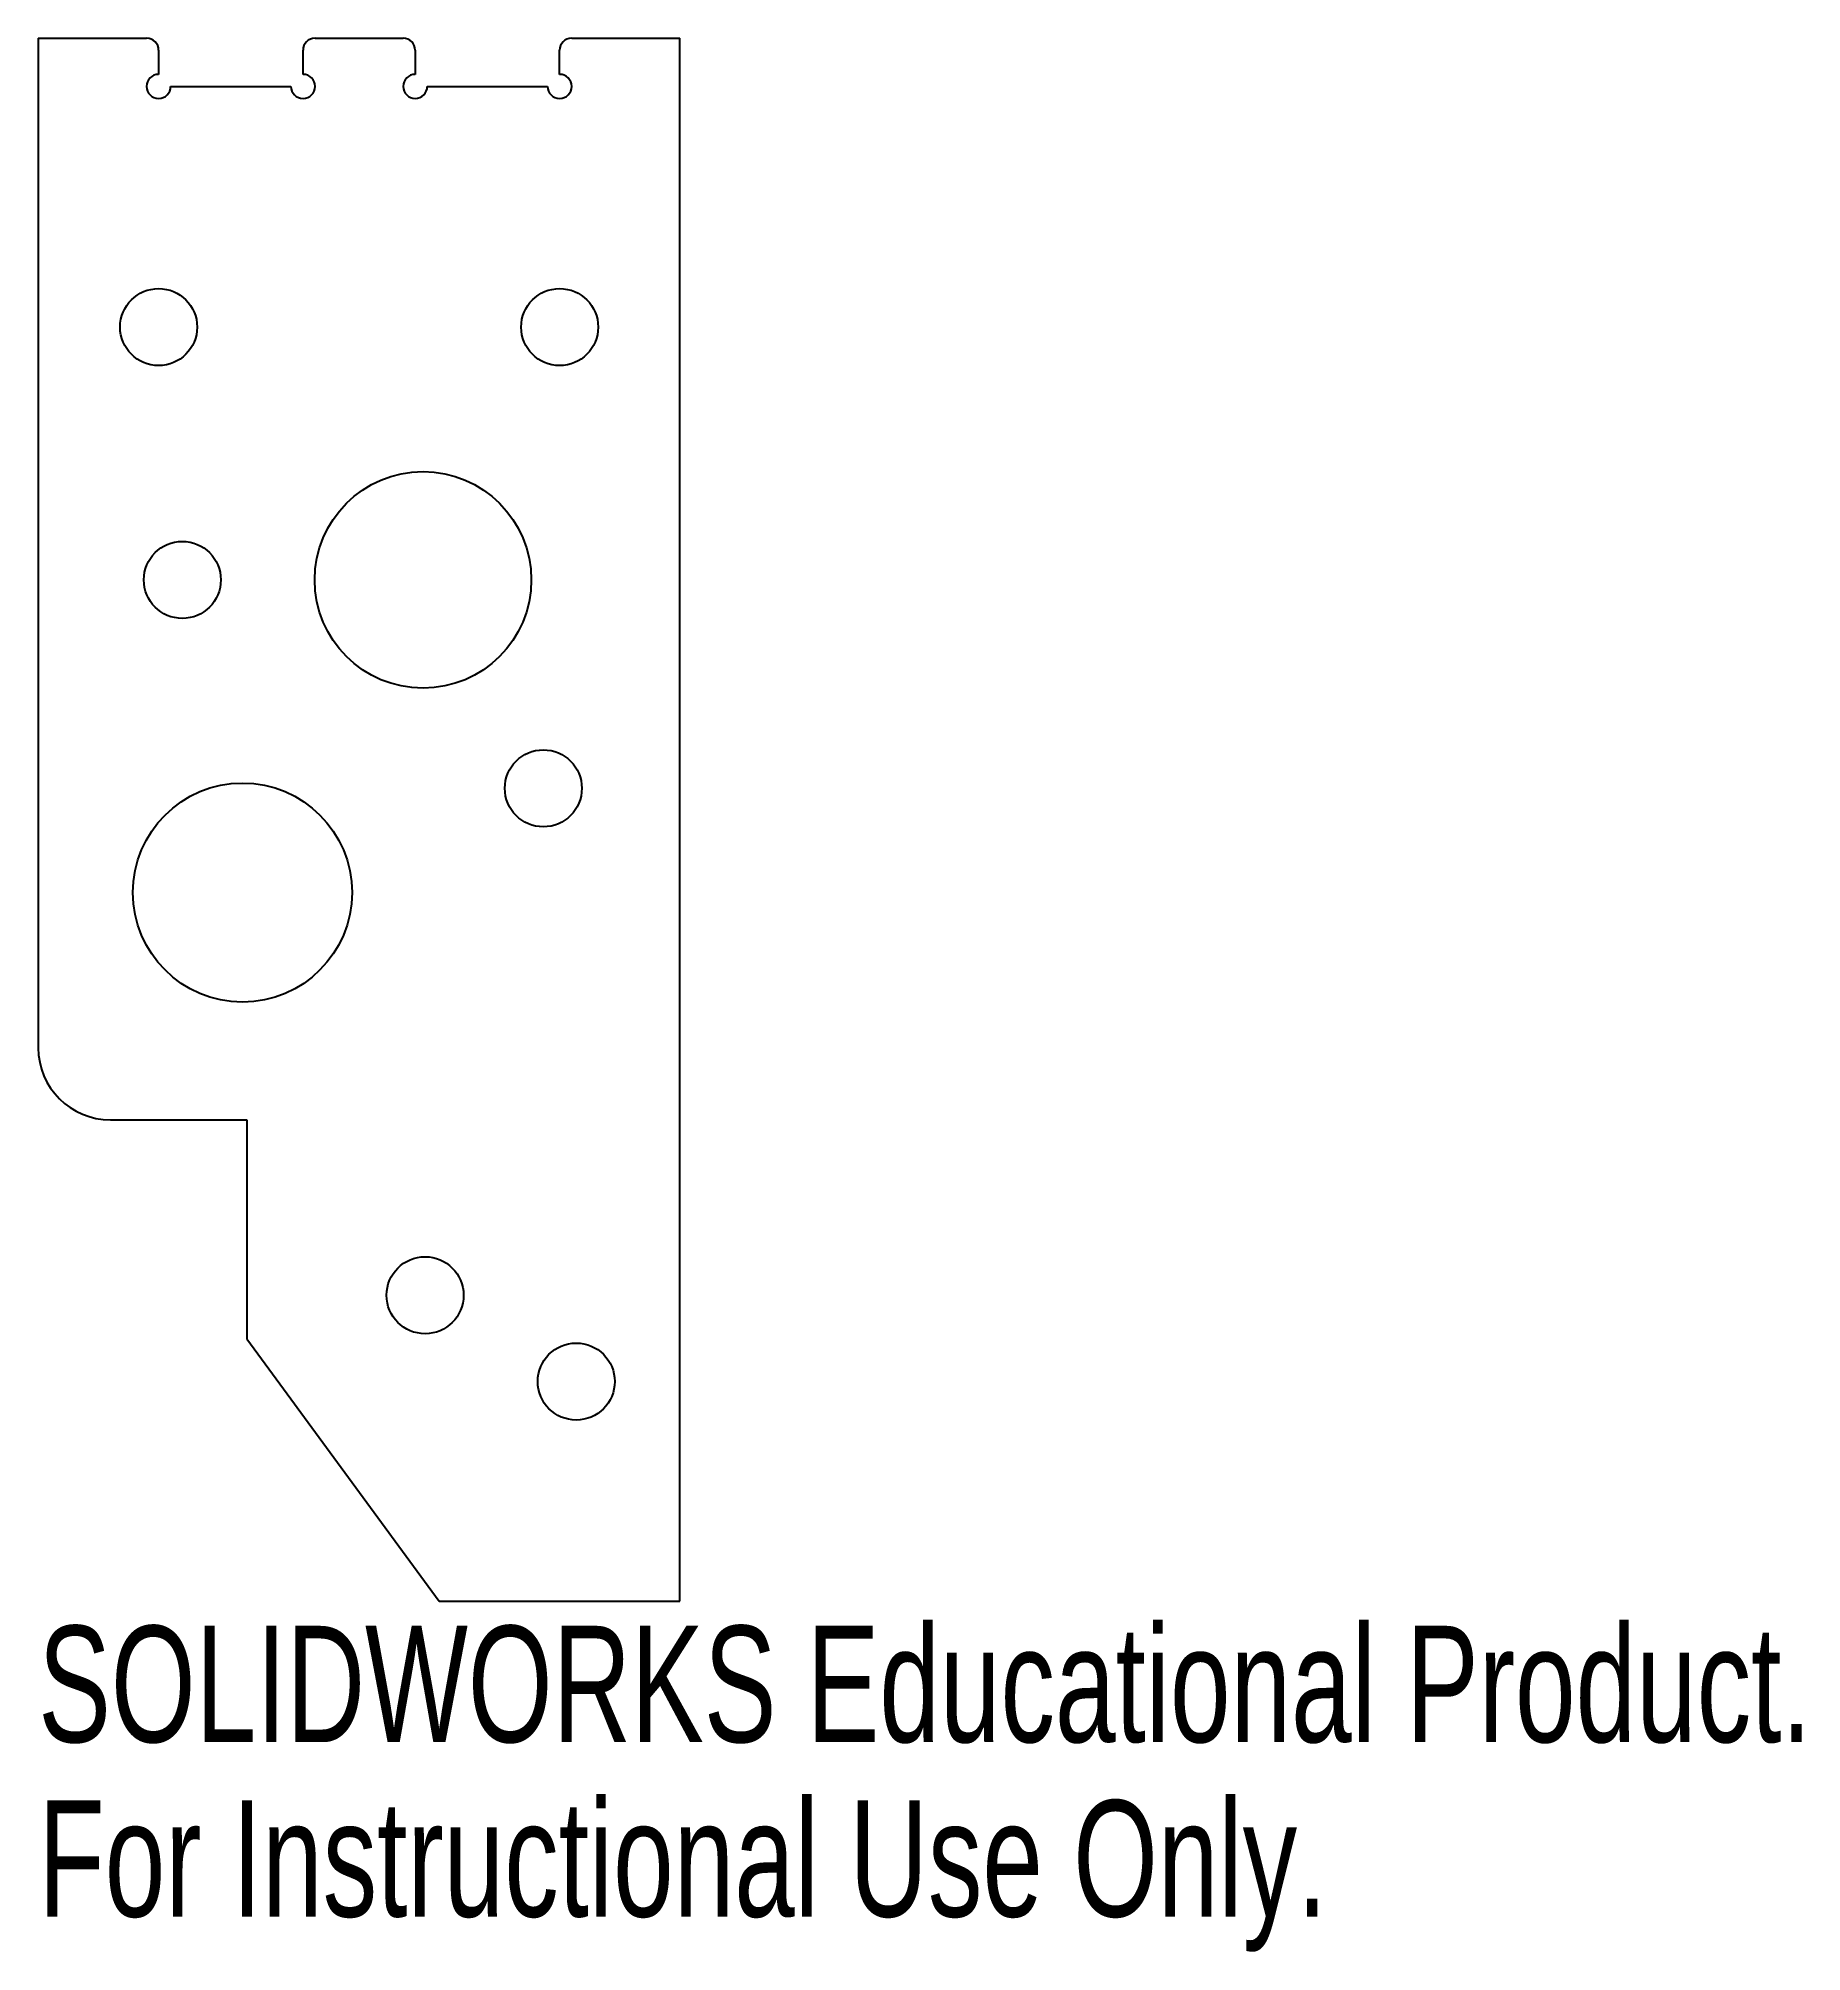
# Model space of a CAD drawing. Header units: millimetres. Extents: x -5 to 68.3, y -21.5 to 58.
import ezdxf

# ---------------------------------------------------------------- set-up
doc = ezdxf.new("R2010")
doc.units = ezdxf.units.MM
doc.styles.add('SLDTEXTSTYLE0', font='TXT', dxfattribs={"width": 0.7})

msp = doc.modelspace()

# ---------------------------------------------------------------- linework, layer by layer
at = {"color": 7, "linetype": 'Continuous', "lineweight": 25}
for p, q in [((-5, 58.036), (-5, 16.095)), ((-5, 58.036), (-0.5, 58.036)), ((0, 57.536), (0, 56.536)), ((6, 56.536), (6, 57.536)), ((6.5, 58.036), (10.162, 58.036)), ((10.662, 57.536), (10.662, 56.536)), ((16.662, 56.536), (16.662, 57.536)), ((17.162, 58.036), (21.662, 58.036)), ((21.662, -6.905), (21.662, 58.036)), ((0.5, 56.036), (5.5, 56.036)), ((11.162, 56.036), (16.162, 56.036)), ((-2, 13.095), (3.662, 13.095)), ((3.662, 13.095), (3.662, 3.996)), ((3.662, 3.996), (11.662, -6.905)), ((11.662, -6.905), (21.662, -6.905))]:
    msp.add_line(p, q, dxfattribs=at)
for centre, radius in [((0, 46.036), 1.6), ((16.662, 46.036), 1.6), ((10.985, 35.532), 4.5), ((0.985, 35.532), 1.6), ((15.985, 26.872), 1.6), ((3.485, 22.542), 4.55), ((11.072, 5.809), 1.6), ((17.351, 2.224), 1.6)]:
    msp.add_circle(centre, radius, dxfattribs=at)
for centre, radius, start, end in [((-0.5, 57.536), 0.5, 0, 90), ((6.5, 57.536), 0.5, 90, 180), ((10.162, 57.536), 0.5, 0, 90), ((17.162, 57.536), 0.5, 90, 180), ((0, 56.036), 0.5, 90, 0), ((6, 56.036), 0.5, 180, 90), ((10.662, 56.036), 0.5, 90, 0), ((16.662, 56.036), 0.5, 180, 90), ((-2, 16.095), 3, 180, 270)]:
    msp.add_arc(centre, radius, start, end, dxfattribs=at)

# ---------------------------------------------------------------- texts
at = {"color": 7, "linetype": 'Continuous', "char_height": 4.83362, "attachment_point": 1, "style": 'SLDTEXTSTYLE0'}
for s, insert in [('SOLIDWORKS Educational Product.', (-5, -7.925)), ('For Instructional Use Only.', (-5, -15.175))]:
    msp.add_mtext(s, dxfattribs=dict(at, insert=insert))

doc.saveas('drawing.dxf')
